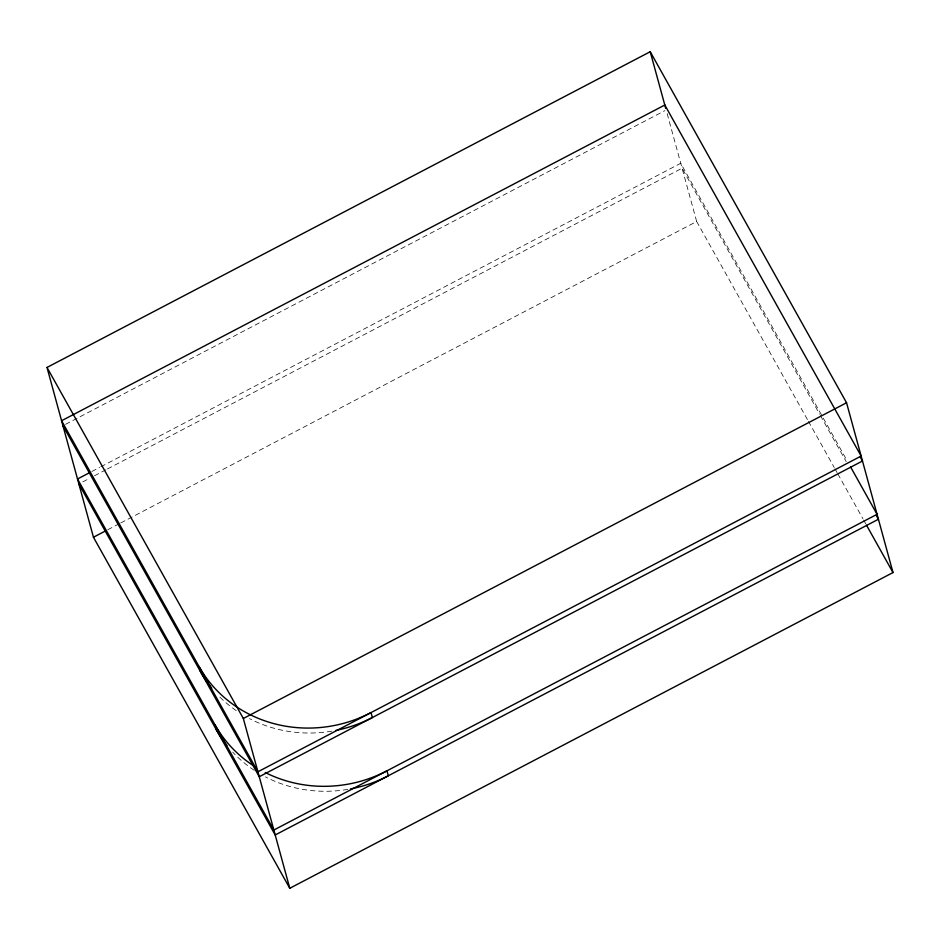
<?xml version="1.0" encoding="UTF-8"?>
<svg xmlns="http://www.w3.org/2000/svg" width="940" height="940" viewBox="0 0 940 940"><rect width="100%" height="100%" fill="white"/><g stroke="black" fill="none" stroke-linecap="round" stroke-linejoin="round"><path stroke-width="0.7" stroke-dasharray="4.7 3.53" d="M65.53 424.339L664.862 110.65M91.815 471.504L99.617 467.427M100.909 466.745L680.736 163.266L846.975 460.494M82.767 481.903L89.265 478.495M94.47 475.781L106.173 469.647M107.465 468.966L682.087 168.213L819.668 414.199M107.748 529.749L119.451 523.627M120.743 522.946L696.669 221.511L666.871 112.565M820.385 415.48L846.176 461.599M696.669 221.511L807.73 420.086M808.447 421.367L834.25 467.497M834.967 468.778L837.105 472.62M837.822 473.901L862.908 518.739M863.625 520.02L865.775 523.862M331.89 731.144A128.052 120.25 -15.3 0 1 249.535 718.642M236.21 710.628A128.052 120.25 -15.3 0 1 218.562 695.753M347.835 789.389A128.052 120.25 -15.3 0 1 265.468 776.886M254.282 770.318A128.052 120.25 -15.3 0 1 232.732 752.153"/><path stroke-width="1.41" d="M47 367.446L650.221 51.724L846.552 402.767L893 572.554L289.779 888.277L93.448 537.234L47 367.446L243.331 718.489L289.779 888.277M89.218 472.867L77.515 478.989L273.846 830.032L877.067 514.309L850.559 466.898M93.448 537.234L105.151 531.112M243.331 718.489L846.552 402.767M860.335 457.169L862.485 461.011L259.264 776.734L62.933 425.691M876.268 515.414L878.418 519.256L275.197 834.979L78.866 483.936M866.492 525.143L893 572.554M650.221 51.724L665.708 108.323M335.85 730.415A128.052 120.25 -15.3 0 0 372.369 717.537L371.018 712.579A128.052 120.25 -15.3 0 1 199.01 666.472L200.361 671.418A128.052 120.25 -15.3 0 0 211.77 688.162M265.268 772.527A128.052 120.25 -15.3 0 0 386.951 770.823L388.302 775.782A128.052 120.25 -15.3 0 1 350.467 788.918M254.012 766.077A128.052 120.25 -15.3 0 1 214.943 724.716L216.294 729.663A128.052 120.25 -15.3 0 0 226.904 745.408M664.803 105.022L61.582 420.744L257.913 771.787L861.134 456.065L664.803 105.022"/></g></svg>
